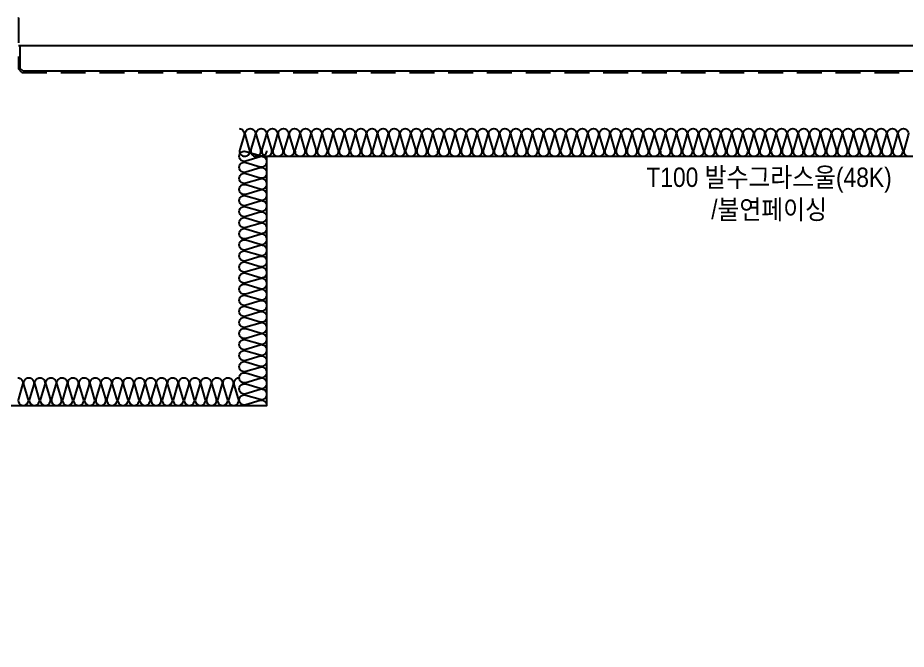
# Model space of a CAD drawing. Header units: millimetres. Extents: x 19868 to 801382, y -4805 to 85279.
# Drawn here: x 364488 to 367698, y 50499 to 52779 of the extents above; entities that cross this region are included whole.
import ezdxf
from ezdxf.enums import TextEntityAlignment as Align

# ---------------------------------------------------------------- set-up
doc = ezdxf.new("R2010")
doc.units = ezdxf.units.MM
doc.header["$LTSCALE"] = 250
doc.linetypes.add('HID', pattern=[2.8, 1.8, -1])
for name, color, linetype in [('A-FIN', 6, 'Continuous'), ('A-FIN-8', 8, 'Continuous'), ('A-WP', 1, 'HID'), ('ISL', 251, 'Continuous')]:
    doc.layers.add(name, color=color, linetype=linetype)
doc.layers.add('NOPLOT-단열', color=225, linetype='Continuous', plot=False)
doc.styles.add('Gdim', font='')
doc.styles.get('Gdim').set_extended_font_data('Dotum')

msp = doc.modelspace()

# ---------------------------------------------------------------- linework, layer by layer
at = {"layer": 'A-FIN'}
msp.add_line((364491.2, 52678.9), (369535.2, 52678.9), dxfattribs=at)
at = {"layer": 'A-FIN-8'}
for p, q in [((364496.2, 52678.9), (364496.2, 52597.1)), ((364506.4, 52586.9), (364496.2, 52597.1)), ((364506.4, 52586.9), (369520, 52586.9))]:
    msp.add_line(p, q, dxfattribs=at)
at = {"layer": 'A-WP', "ltscale": 0.2}
for q in [(364491.2, 52594.1), (369523.1, 52581.9)]:
    msp.add_line((364503.4, 52581.9), q, dxfattribs=at)
at = {"layer": 'A-WP', "linetype": 'HID', "ltscale": 0.2}
msp.add_lwpolyline([(364488.2, 52778.9), (364491.2, 52778.9), (364491.2, 52594.1)], dxfattribs=at)
at = {"layer": 'ISL'}
for points in [[(365288.2, 52378.9, -0.509039), (365305.9, 52354.7), (365290.6, 52303.2, 0.509267), (365308.2, 52278.9, 0.509267), (365325.9, 52303.2), (365310.6, 52354.7, -1.372593), (365345.9, 52354.7), (365330.6, 52303.2, 0.509267), (365348.2, 52278.9, 0.509267), (365365.9, 52303.2), (365350.6, 52354.7, -1.372593), (365385.9, 52354.7), (365370.6, 52303.2, 0.509267), (365388.2, 52278.9, 0.509267), (365405.9, 52303.2), (365390.6, 52354.7, -1.372593), (365425.9, 52354.7), (365410.6, 52303.2, 0.509267), (365428.2, 52278.9, 0.509267), (365445.9, 52303.2), (365430.6, 52354.7, -1.372593), (365465.9, 52354.7), (365450.6, 52303.2, 0.509267), (365468.2, 52278.9, 0.509267), (365485.9, 52303.2), (365470.6, 52354.7, -1.372593), (365505.9, 52354.7), (365490.6, 52303.2, 0.509267), (365508.2, 52278.9, 0.509267), (365525.9, 52303.2), (365510.6, 52354.7, -1.372593), (365545.9, 52354.7), (365530.6, 52303.2, 0.509267), (365548.2, 52278.9, 0.509267), (365565.9, 52303.2), (365550.6, 52354.7, -1.372593), (365585.9, 52354.7), (365570.6, 52303.2, 0.509267), (365588.2, 52278.9, 0.509267), (365605.9, 52303.2), (365590.6, 52354.7, -1.372593), (365625.9, 52354.7), (365610.6, 52303.2, 0.509267), (365628.2, 52278.9, 0.509267), (365645.9, 52303.2), (365630.6, 52354.7, -1.372593), (365665.9, 52354.7), (365650.6, 52303.2, 0.509267), (365668.2, 52278.9, 0.509267), (365685.9, 52303.2), (365670.6, 52354.7, -1.372593), (365705.9, 52354.7), (365690.6, 52303.2, 0.509267), (365708.2, 52278.9, 0.509267), (365725.9, 52303.2), (365710.6, 52354.7, -1.372593), (365745.9, 52354.7), (365730.6, 52303.2, 0.509267), (365748.2, 52278.9, 0.509267), (365765.9, 52303.2), (365750.6, 52354.7, -1.372593), (365785.9, 52354.7), (365770.6, 52303.2, 0.509267), (365788.2, 52278.9, 0.509267), (365805.9, 52303.2), (365790.6, 52354.7, -1.372593), (365825.9, 52354.7), (365810.6, 52303.2, 0.509267), (365828.2, 52278.9, 0.509267), (365845.9, 52303.2), (365830.6, 52354.7, -1.372593), (365865.9, 52354.7), (365850.6, 52303.2, 0.509267), (365868.2, 52278.9, 0.509267), (365885.9, 52303.2), (365870.6, 52354.7, -1.372593), (365905.9, 52354.7), (365890.6, 52303.2, 0.509267), (365908.2, 52278.9, 0.509267), (365925.9, 52303.2), (365910.6, 52354.7, -1.372593), (365945.9, 52354.7), (365930.6, 52303.2, 0.509267), (365948.2, 52278.9, 0.509267), (365965.9, 52303.2), (365950.6, 52354.7, -1.372593), (365985.9, 52354.7), (365970.6, 52303.2, 0.509267), (365988.2, 52278.9, 0.509267), (366005.9, 52303.2), (365990.6, 52354.7, -1.372593), (366025.9, 52354.7), (366010.6, 52303.2, 0.509267), (366028.2, 52278.9, 0.509267), (366045.9, 52303.2), (366030.6, 52354.7, -1.372593), (366065.9, 52354.7), (366050.6, 52303.2, 0.509267), (366068.2, 52278.9, 0.509267), (366085.9, 52303.2), (366070.6, 52354.7, -1.372593), (366105.9, 52354.7), (366090.6, 52303.2, 0.509267), (366108.2, 52278.9, 0.509267), (366125.9, 52303.2), (366110.6, 52354.7, -1.372593), (366145.9, 52354.7), (366130.6, 52303.2, 0.509267), (366148.2, 52278.9, 0.509267), (366165.9, 52303.2), (366150.6, 52354.7, -1.372593), (366185.9, 52354.7), (366170.6, 52303.2, 0.509267), (366188.2, 52278.9, 0.509267), (366205.9, 52303.2), (366190.6, 52354.7, -1.372593), (366225.9, 52354.7), (366210.6, 52303.2, 0.509267), (366228.2, 52278.9, 0.509267), (366245.9, 52303.2), (366230.6, 52354.7, -1.372593), (366265.9, 52354.7), (366250.6, 52303.2, 0.509267), (366268.2, 52278.9, 0.509267), (366285.9, 52303.2), (366270.6, 52354.7, -1.372593), (366305.9, 52354.7), (366290.6, 52303.2, 0.509267), (366308.2, 52278.9, 0.509267), (366325.9, 52303.2), (366310.6, 52354.7, -1.372593), (366345.9, 52354.7), (366330.6, 52303.2, 0.509267), (366348.2, 52278.9, 0.509267), (366365.9, 52303.2), (366350.6, 52354.7, -1.372593), (366385.9, 52354.7), (366370.6, 52303.2, 0.509267), (366388.2, 52278.9, 0.509267), (366405.9, 52303.2), (366390.6, 52354.7, -1.372593), (366425.9, 52354.7), (366410.6, 52303.2, 0.509267), (366428.2, 52278.9, 0.509267), (366445.9, 52303.2), (366430.6, 52354.7, -1.372593), (366465.9, 52354.7), (366450.6, 52303.2, 0.509267), (366468.2, 52278.9, 0.509267), (366485.9, 52303.2), (366470.6, 52354.7, -1.372593), (366505.9, 52354.7), (366490.6, 52303.2, 0.509267), (366508.2, 52278.9, 0.509267), (366525.9, 52303.2), (366510.6, 52354.7, -1.372593), (366545.9, 52354.7), (366530.6, 52303.2, 0.509267), (366548.2, 52278.9, 0.509267), (366565.9, 52303.2), (366550.6, 52354.7, -1.372593), (366585.9, 52354.7), (366570.6, 52303.2, 0.509267), (366588.2, 52278.9, 0.509267), (366605.9, 52303.2), (366590.6, 52354.7, -1.372593), (366625.9, 52354.7), (366610.6, 52303.2, 0.509267), (366628.2, 52278.9, 0.509267), (366645.9, 52303.2), (366630.6, 52354.7, -1.372593), (366665.9, 52354.7), (366650.6, 52303.2, 0.509267), (366668.2, 52278.9, 0.509267), (366685.9, 52303.2), (366670.6, 52354.7, -1.372593), (366705.9, 52354.7), (366690.6, 52303.2, 0.509267), (366708.2, 52278.9, 0.509267), (366725.9, 52303.2), (366710.6, 52354.7, -1.372593), (366745.9, 52354.7), (366730.6, 52303.2, 0.509267), (366748.2, 52278.9, 0.509267), (366765.9, 52303.2), (366750.6, 52354.7, -1.372593), (366785.9, 52354.7), (366770.6, 52303.2, 0.509267), (366788.2, 52278.9, 0.509267), (366805.9, 52303.2), (366790.6, 52354.7, -1.372593), (366825.9, 52354.7), (366810.6, 52303.2, 0.509267), (366828.2, 52278.9, 0.509267), (366845.9, 52303.2), (366830.6, 52354.7, -1.372593), (366865.9, 52354.7), (366850.6, 52303.2, 0.509267), (366868.2, 52278.9, 0.509267), (366885.9, 52303.2), (366870.6, 52354.7, -1.372593), (366905.9, 52354.7), (366890.6, 52303.2, 0.509267), (366908.2, 52278.9, 0.509267), (366925.9, 52303.2), (366910.6, 52354.7, -1.372593), (366945.9, 52354.7), (366930.6, 52303.2, 0.509267), (366948.2, 52278.9, 0.509267), (366965.9, 52303.2), (366950.6, 52354.7, -1.372593), (366985.9, 52354.7), (366970.6, 52303.2, 0.509267), (366988.2, 52278.9, 0.509267), (367005.9, 52303.2), (366990.6, 52354.7, -1.372593), (367025.9, 52354.7), (367010.6, 52303.2, 0.509267), (367028.2, 52278.9, 0.509267), (367045.9, 52303.2), (367030.6, 52354.7, -1.372593), (367065.9, 52354.7), (367050.6, 52303.2, 0.509267), (367068.2, 52278.9, 0.509267), (367085.9, 52303.2), (367070.6, 52354.7, -1.372593), (367105.9, 52354.7), (367090.6, 52303.2, 0.509267), (367108.2, 52278.9, 0.509267), (367125.9, 52303.2), (367110.6, 52354.7, -1.372593), (367145.9, 52354.7), (367130.6, 52303.2, 0.509267), (367148.2, 52278.9, 0.509267), (367165.9, 52303.2), (367150.6, 52354.7, -1.372593), (367185.9, 52354.7), (367170.6, 52303.2, 0.509267), (367188.2, 52278.9, 0.509267), (367205.9, 52303.2), (367190.6, 52354.7, -1.372593), (367225.9, 52354.7), (367210.6, 52303.2, 0.509267), (367228.2, 52278.9, 0.509267), (367245.9, 52303.2), (367230.6, 52354.7, -1.372593), (367265.9, 52354.7), (367250.6, 52303.2, 0.509267), (367268.2, 52278.9, 0.509267), (367285.9, 52303.2), (367270.6, 52354.7, -1.372593), (367305.9, 52354.7), (367290.6, 52303.2, 0.509267), (367308.2, 52278.9, 0.509267), (367325.9, 52303.2), (367310.6, 52354.7, -1.372593), (367345.9, 52354.7), (367330.6, 52303.2, 0.509267), (367348.2, 52278.9, 0.509267), (367365.9, 52303.2), (367350.6, 52354.7, -1.372593), (367385.9, 52354.7), (367370.6, 52303.2, 0.509267), (367388.2, 52278.9, 0.509267), (367405.9, 52303.2), (367390.6, 52354.7, -1.372593), (367425.9, 52354.7), (367410.6, 52303.2, 0.509267), (367428.2, 52278.9, 0.509267), (367445.9, 52303.2), (367430.6, 52354.7, -1.372593), (367465.9, 52354.7), (367450.6, 52303.2, 0.509267), (367468.2, 52278.9, 0.509267), (367485.9, 52303.2), (367470.6, 52354.7, -1.372593), (367505.9, 52354.7), (367490.6, 52303.2, 0.509267), (367508.2, 52278.9, 0.509267), (367525.9, 52303.2), (367510.6, 52354.7, -1.372593), (367545.9, 52354.7), (367530.6, 52303.2, 0.509267), (367548.2, 52278.9, 0.509267), (367565.9, 52303.2), (367550.6, 52354.7, -1.372593), (367585.9, 52354.7), (367570.6, 52303.2, 0.509267), (367588.2, 52278.9, 0.509267), (367605.9, 52303.2), (367590.6, 52354.7, -1.372593), (367625.9, 52354.7), (367610.6, 52303.2, 0.509267), (367628.2, 52278.9, 0.509267), (367645.9, 52303.2), (367630.6, 52354.7, -1.372593), (367665.9, 52354.7), (367650.6, 52303.2, 0.509267), (367668.2, 52278.9, 0.509267), (367685.9, 52303.2), (367670.6, 52354.7, -1.372593), (367705.9, 52354.7), (367690.6, 52303.2, 0.509267), (367708.2, 52278.9, 0.509267)], [(365388.2, 51379, 0.509267), (365364, 51396.6), (365312.4, 51381.3, -1.372593), (365312.4, 51416.6), (365364, 51401.3, 0.509267), (365388.2, 51419, 0.509267), (365364, 51436.6), (365312.4, 51421.3, -1.372593), (365312.4, 51456.6), (365364, 51441.3, 0.509267), (365388.2, 51459, 0.509267), (365364, 51476.6), (365312.4, 51461.3, -1.372593), (365312.4, 51496.6), (365364, 51481.3, 0.509267), (365388.2, 51499, 0.509267), (365364, 51516.6), (365312.4, 51501.3, -1.372593), (365312.4, 51536.6), (365364, 51521.3, 0.509267), (365388.2, 51539, 0.509267), (365364, 51556.6), (365312.4, 51541.3, -1.372593), (365312.4, 51576.6), (365364, 51561.3, 0.509267), (365388.2, 51579, 0.509267), (365364, 51596.6), (365312.4, 51581.3, -1.372593), (365312.4, 51616.6), (365364, 51601.3, 0.509267), (365388.2, 51619, 0.509267), (365364, 51636.6), (365312.4, 51621.3, -1.372593), (365312.4, 51656.6), (365364, 51641.3, 0.509267), (365388.2, 51659, 0.509267), (365364, 51676.6), (365312.4, 51661.3, -1.372593), (365312.4, 51696.6), (365364, 51681.3, 0.509267), (365388.2, 51699, 0.509267), (365364, 51716.6), (365312.4, 51701.3, -1.372593), (365312.4, 51736.6), (365364, 51721.3, 0.509267), (365388.2, 51739, 0.509267), (365364, 51756.6), (365312.4, 51741.3, -1.372593), (365312.4, 51776.6), (365364, 51761.3, 0.509267), (365388.2, 51779, 0.509267), (365364, 51796.6), (365312.4, 51781.3, -1.372593), (365312.4, 51816.6), (365364, 51801.3, 0.509267), (365388.2, 51819, 0.509267), (365364, 51836.6), (365312.4, 51821.3, -1.372593), (365312.4, 51856.6), (365364, 51841.3, 0.509267), (365388.2, 51859, 0.509267), (365364, 51876.6), (365312.4, 51861.3, -1.372593), (365312.4, 51896.6), (365364, 51881.3, 0.509267), (365388.2, 51899, 0.509267), (365364, 51916.6), (365312.4, 51901.3, -1.372593), (365312.4, 51936.6), (365364, 51921.3, 0.509267), (365388.2, 51939, 0.509267), (365364, 51956.6), (365312.4, 51941.3, -1.372593), (365312.4, 51976.6), (365364, 51961.3, 0.509267), (365388.2, 51979, 0.509267), (365364, 51996.6), (365312.4, 51981.3, -1.372593), (365312.4, 52016.6), (365364, 52001.3, 0.509267), (365388.2, 52019, 0.509267), (365364, 52036.6), (365312.4, 52021.3, -1.372593), (365312.4, 52056.6), (365364, 52041.3, 0.509267), (365388.2, 52059, 0.509267), (365364, 52076.6), (365312.4, 52061.3, -1.372593), (365312.4, 52096.6), (365364, 52081.3, 0.509267), (365388.2, 52099, 0.509267), (365364, 52116.6), (365312.4, 52101.3, -1.372593), (365312.4, 52136.6), (365364, 52121.3, 0.509267), (365388.2, 52139, 0.509267), (365364, 52156.6), (365312.4, 52141.3, -1.372593), (365312.4, 52176.6), (365364, 52161.3, 0.509267), (365388.2, 52179, 0.509267), (365364, 52196.6), (365312.4, 52181.3, -1.372593), (365312.4, 52216.6), (365364, 52201.3, 0.509267), (365388.2, 52219, 0.509267), (365364, 52236.6), (365312.4, 52221.3, -1.372593), (365312.4, 52256.6), (365364, 52241.3, 0.509267), (365388.2, 52259, 0.509267), (365364, 52276.6), (365312.4, 52261.3, -1.372593), (365312.4, 52296.6), (365364, 52281.3, 0.509267), (365388.2, 52299)], [(364488.2, 51478.9, -0.509267), (364505.9, 51454.7), (364490.6, 51403.2, 1.372593), (364525.9, 51403.2), (364510.6, 51454.7, -0.509267), (364528.2, 51478.9, -0.509267), (364545.9, 51454.7), (364530.6, 51403.2, 1.372593), (364565.9, 51403.2), (364550.6, 51454.7, -0.509267), (364568.2, 51478.9, -0.509267), (364585.9, 51454.7), (364570.6, 51403.2, 1.372593), (364605.9, 51403.2), (364590.6, 51454.7, -0.509267), (364608.2, 51478.9, -0.509267), (364625.9, 51454.7), (364610.6, 51403.2, 1.372593), (364645.9, 51403.2), (364630.6, 51454.7, -0.509267), (364648.2, 51478.9, -0.509267), (364665.9, 51454.7), (364650.6, 51403.2, 1.372593), (364685.9, 51403.2), (364670.6, 51454.7, -0.509267), (364688.2, 51478.9, -0.509267), (364705.9, 51454.7), (364690.6, 51403.2, 1.372593), (364725.9, 51403.2), (364710.6, 51454.7, -0.509267), (364728.2, 51478.9, -0.509267), (364745.9, 51454.7), (364730.6, 51403.2, 1.372593), (364765.9, 51403.2), (364750.6, 51454.7, -0.509267), (364768.2, 51478.9, -0.509267), (364785.9, 51454.7), (364770.6, 51403.2, 1.372593), (364805.9, 51403.2), (364790.6, 51454.7, -0.509267), (364808.2, 51478.9, -0.509267), (364825.9, 51454.7), (364810.6, 51403.2, 1.372593), (364845.9, 51403.2), (364830.6, 51454.7, -0.509267), (364848.2, 51478.9, -0.509267), (364865.9, 51454.7), (364850.6, 51403.2, 1.372593), (364885.9, 51403.2), (364870.6, 51454.7, -0.509267), (364888.2, 51478.9, -0.509267), (364905.9, 51454.7), (364890.6, 51403.2, 1.372593), (364925.9, 51403.2), (364910.6, 51454.7, -0.509267), (364928.2, 51478.9, -0.509267), (364945.9, 51454.7), (364930.6, 51403.2, 1.372593), (364965.9, 51403.2), (364950.6, 51454.7, -0.509267), (364968.2, 51478.9, -0.509267), (364985.9, 51454.7), (364970.6, 51403.2, 1.372593), (365005.9, 51403.2), (364990.6, 51454.7, -0.509267), (365008.2, 51478.9, -0.509267), (365025.9, 51454.7), (365010.6, 51403.2, 1.372593), (365045.9, 51403.2), (365030.6, 51454.7, -0.509267), (365048.2, 51478.9, -0.509267), (365065.9, 51454.7), (365050.6, 51403.2, 1.372593), (365085.9, 51403.2), (365070.6, 51454.7, -0.509267), (365088.2, 51478.9, -0.509267), (365105.9, 51454.7), (365090.6, 51403.2, 1.372593), (365125.9, 51403.2), (365110.6, 51454.7, -0.509267), (365128.2, 51478.9, -0.509267), (365145.9, 51454.7), (365130.6, 51403.2, 1.372593), (365165.9, 51403.2), (365150.6, 51454.7, -0.509267), (365168.2, 51478.9, -0.509267), (365185.9, 51454.7), (365170.6, 51403.2, 1.372593), (365205.9, 51403.2), (365190.6, 51454.7, -0.509267), (365208.2, 51478.9, -0.509267), (365225.9, 51454.7), (365210.6, 51403.2, 1.372593), (365245.9, 51403.2), (365230.6, 51454.7, -0.509267), (365248.2, 51478.9, -0.509267), (365265.9, 51454.7), (365250.6, 51403.2, 1.372593), (365285.9, 51403.2), (365270.6, 51454.7, -0.509267), (365288.2, 51478.9)]]:
    msp.add_lwpolyline(points, format="xyb", dxfattribs=at)
msp.add_lwpolyline([(348288.2, 51178.9), (349488.2, 51178.9), (349488.2, 52298.9), (359388.2, 52298.9), (359388.2, 51378.9), (360388.2, 51378.9), (360388.2, 52298.9), (364388.2, 52298.9), (364388.2, 51378.9), (365388.2, 51378.9), (365388.2, 52278.9), (369188.2, 52278.9), (369188.2, 51178.9), (369438.2, 51178.9), (369438.2, 50498.9), (369538.2, 50498.9)], dxfattribs=at)

# ---------------------------------------------------------------- texts
at = {"layer": 'NOPLOT-단열', "style": 'Gdim', "width": 0.9}
for s, p in [('T100 발수그라스울(48K)', (367202.7, 52203.1)), ('/불연페이싱', (367202.7, 52086.6))]:
    msp.add_text(s, height=70, dxfattribs=at).set_placement(p, align=Align.MIDDLE_CENTER)

doc.saveas('drawing.dxf')
